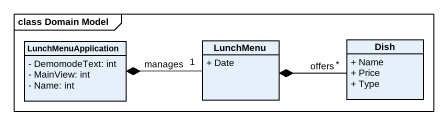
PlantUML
@startuml
mainframe class Domain Model
hide circle
hide empty members
skinparam classAttributeIconSize 0
class LunchMenuApplication {
  - DemomodeText: int
  - MainView: int
  - Name: int
}
class LunchMenu {
  + Date
}
class Dish {
  + Name
  + Price
  + Type
}
LunchMenu "1" -left-* LunchMenuApplication : manages
Dish "*" -left-* LunchMenu : offers
@enduml
